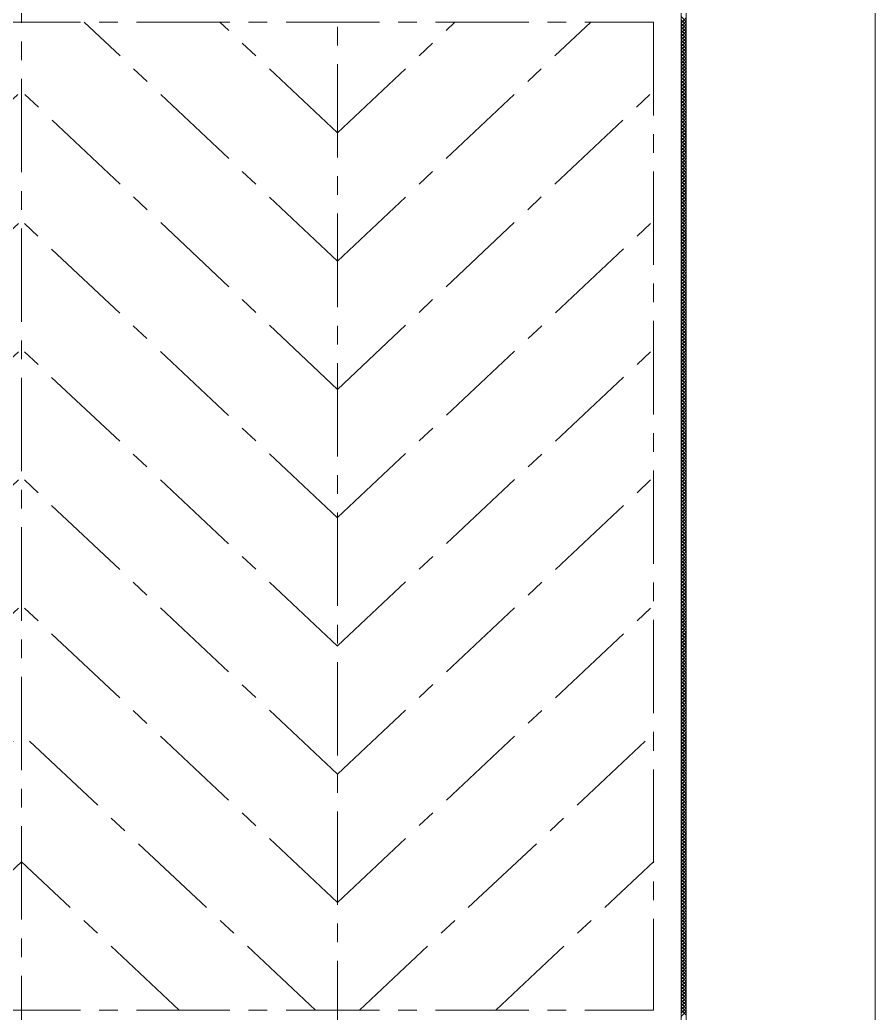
# Model space of a CAD drawing. Header units: millimetres. Extents: x -394 to 6212, y -2458 to 809.
# Drawn here: x 4675.47 to 4698.36, y -1869.96 to -1843.38 of the extents above; entities that cross this region are included whole.
import ezdxf

# ---------------------------------------------------------------- set-up
doc = ezdxf.new("R2010")
doc.units = ezdxf.units.MM
doc.linetypes.add('CENTERX2', pattern=[4, 2.5, -0.5, 0.5, -0.5])
for name, color, linetype, lineweight, true_color in [('1', 1, 'Continuous', 18, 0xff0000), ('2', 2, 'Continuous', 18, 0xffff00), ('3', 3, 'CENTERX2', 18, 0x00ff00)]:
    doc.layers.add(name, color=color, linetype=linetype, lineweight=lineweight, true_color=true_color)

msp = doc.modelspace()

# ---------------------------------------------------------------- linework, layer by layer
at = {"layer": '1'}
for p, q in [((4698.35687, -1823.93368), (4698.35687, -1889.18445)), ((4693.30118, -1832.83929), (4693.30118, -1880.27884)), ((4693.16279, -1842.19265), (4693.16279, -1870.92548))]:
    msp.add_line(p, q, dxfattribs=at)
at = {"layer": '2'}
for p, q in [((4693.30118, -1843.42962), (4693.16279, -1843.29123)), ((4693.16279, -1843.4647), (4693.30118, -1843.32631)), ((4693.30118, -1843.51942), (4693.16279, -1843.38103)), ((4693.16279, -1843.55451), (4693.30118, -1843.41612)), ((4693.30118, -1843.60922), (4693.16279, -1843.47083)), ((4693.16279, -1843.64431), (4693.30118, -1843.50592)), ((4693.30118, -1843.69903), (4693.16279, -1843.56064)), ((4693.16279, -1843.73411), (4693.30118, -1843.59572)), ((4693.30118, -1843.78883), (4693.16279, -1843.65044)), ((4693.16279, -1843.82391), (4693.30118, -1843.68552)), ((4693.30118, -1843.87863), (4693.16279, -1843.74024)), ((4693.16279, -1843.91372), (4693.30118, -1843.77533)), ((4693.30118, -1843.96843), (4693.16279, -1843.83005)), ((4693.16279, -1844.00352), (4693.30118, -1843.86513)), ((4693.30118, -1844.05824), (4693.16279, -1843.91985)), ((4693.16279, -1844.09332), (4693.30118, -1843.95493)), ((4693.30118, -1844.14804), (4693.16279, -1844.00965)), ((4693.16279, -1844.18312), (4693.30118, -1844.04473)), ((4693.30118, -1844.23784), (4693.16279, -1844.09945)), ((4693.16279, -1844.27293), (4693.30118, -1844.13454)), ((4693.30118, -1844.32764), (4693.16279, -1844.18926)), ((4693.16279, -1844.36273), (4693.30118, -1844.22434)), ((4693.30118, -1844.41745), (4693.16279, -1844.27906)), ((4693.16279, -1844.45253), (4693.30118, -1844.31414)), ((4693.30118, -1844.50725), (4693.16279, -1844.36886)), ((4693.16279, -1844.54233), (4693.30118, -1844.40394)), ((4693.30118, -1844.59705), (4693.16279, -1844.45866)), ((4693.16279, -1844.63214), (4693.30118, -1844.49375)), ((4693.30118, -1844.68686), (4693.16279, -1844.54847)), ((4693.16279, -1844.72194), (4693.30118, -1844.58355)), ((4693.30118, -1844.77666), (4693.16279, -1844.63827)), ((4693.16279, -1844.81174), (4693.30118, -1844.67335)), ((4693.30118, -1844.86646), (4693.16279, -1844.72807)), ((4693.16279, -1844.90154), (4693.30118, -1844.76315)), ((4693.30118, -1844.95626), (4693.16279, -1844.81787)), ((4693.16279, -1844.99135), (4693.30118, -1844.85296)), ((4693.30118, -1845.04607), (4693.16279, -1844.90768)), ((4693.16279, -1845.08115), (4693.30118, -1844.94276)), ((4693.30118, -1845.13587), (4693.16279, -1844.99748)), ((4693.16279, -1845.17095), (4693.30118, -1845.03256)), ((4693.30118, -1845.22567), (4693.16279, -1845.08728)), ((4693.16279, -1845.26075), (4693.30118, -1845.12236)), ((4693.30118, -1845.31547), (4693.16279, -1845.17708)), ((4693.16279, -1845.35056), (4693.30118, -1845.21217)), ((4693.30118, -1845.40528), (4693.16279, -1845.26689)), ((4693.16279, -1845.44036), (4693.30118, -1845.30197)), ((4693.30118, -1845.49508), (4693.16279, -1845.35669)), ((4693.16279, -1845.53016), (4693.30118, -1845.39177)), ((4693.30118, -1845.58488), (4693.16279, -1845.44649)), ((4693.16279, -1845.61996), (4693.30118, -1845.48157)), ((4693.30118, -1845.67468), (4693.16279, -1845.53629)), ((4693.16279, -1845.70977), (4693.30118, -1845.57138)), ((4693.30118, -1845.76449), (4693.16279, -1845.6261)), ((4693.16279, -1845.79957), (4693.30118, -1845.66118)), ((4693.30118, -1845.85429), (4693.16279, -1845.7159)), ((4693.16279, -1845.88937), (4693.30118, -1845.75098)), ((4693.30118, -1845.94409), (4693.16279, -1845.8057)), ((4693.16279, -1845.97917), (4693.30118, -1845.84079)), ((4693.30118, -1846.03389), (4693.16279, -1845.8955)), ((4693.16279, -1846.06898), (4693.30118, -1845.93059)), ((4693.30118, -1846.1237), (4693.16279, -1845.98531)), ((4693.16279, -1846.15878), (4693.30118, -1846.02039)), ((4693.30118, -1846.2135), (4693.16279, -1846.07511)), ((4693.16279, -1846.24858), (4693.30118, -1846.11019)), ((4693.30118, -1846.3033), (4693.16279, -1846.16491)), ((4693.16279, -1846.33838), (4693.30118, -1846.2)), ((4693.30118, -1846.3931), (4693.16279, -1846.25471)), ((4693.16279, -1846.42819), (4693.30118, -1846.2898)), ((4693.30118, -1846.48291), (4693.16279, -1846.34452)), ((4693.16279, -1846.51799), (4693.30118, -1846.3796)), ((4693.30118, -1846.57271), (4693.16279, -1846.43432)), ((4693.16279, -1846.60779), (4693.30118, -1846.4694)), ((4693.30118, -1846.66251), (4693.16279, -1846.52412)), ((4693.16279, -1846.6976), (4693.30118, -1846.55921)), ((4693.30118, -1846.75231), (4693.16279, -1846.61392)), ((4693.16279, -1846.7874), (4693.30118, -1846.64901)), ((4693.30118, -1846.84212), (4693.16279, -1846.70373)), ((4693.16279, -1846.8772), (4693.30118, -1846.73881)), ((4693.30118, -1846.93192), (4693.16279, -1846.79353)), ((4693.16279, -1846.967), (4693.30118, -1846.82861)), ((4693.30118, -1847.02172), (4693.16279, -1846.88333)), ((4693.16279, -1847.05681), (4693.30118, -1846.91842)), ((4693.30118, -1847.11152), (4693.16279, -1846.97313)), ((4693.16279, -1847.14661), (4693.30118, -1847.00822)), ((4693.30118, -1847.20133), (4693.16279, -1847.06294)), ((4693.16279, -1847.23641), (4693.30118, -1847.09802)), ((4693.30118, -1847.29113), (4693.16279, -1847.15274)), ((4693.16279, -1847.32621), (4693.30118, -1847.18782)), ((4693.30118, -1847.38093), (4693.16279, -1847.24254)), ((4693.16279, -1847.41602), (4693.30118, -1847.27763)), ((4693.30118, -1847.47073), (4693.16279, -1847.33234)), ((4693.16279, -1847.50582), (4693.30118, -1847.36743)), ((4693.30118, -1847.56054), (4693.16279, -1847.42215)), ((4693.16279, -1847.59562), (4693.30118, -1847.45723)), ((4693.30118, -1847.65034), (4693.16279, -1847.51195)), ((4693.16279, -1847.68542), (4693.30118, -1847.54703)), ((4693.30118, -1847.74014), (4693.16279, -1847.60175)), ((4693.16279, -1847.77523), (4693.30118, -1847.63684)), ((4693.30118, -1847.82994), (4693.16279, -1847.69156)), ((4693.16279, -1847.86503), (4693.30118, -1847.72664)), ((4693.30118, -1847.91975), (4693.16279, -1847.78136)), ((4693.16279, -1847.95483), (4693.30118, -1847.81644)), ((4693.30118, -1848.00955), (4693.16279, -1847.87116)), ((4693.16279, -1848.04463), (4693.30118, -1847.90624)), ((4693.30118, -1848.09935), (4693.16279, -1847.96096)), ((4693.16279, -1848.13444), (4693.30118, -1847.99605)), ((4693.30118, -1848.18915), (4693.16279, -1848.05077)), ((4693.16279, -1848.22424), (4693.30118, -1848.08585)), ((4693.30118, -1848.27896), (4693.16279, -1848.14057)), ((4693.16279, -1848.31404), (4693.30118, -1848.17565)), ((4693.30118, -1848.36876), (4693.16279, -1848.23037)), ((4693.16279, -1848.40384), (4693.30118, -1848.26545)), ((4693.30118, -1848.45856), (4693.16279, -1848.32017)), ((4693.16279, -1848.49365), (4693.30118, -1848.35526)), ((4693.30118, -1848.54837), (4693.16279, -1848.40998)), ((4693.16279, -1848.58345), (4693.30118, -1848.44506)), ((4693.30118, -1848.63817), (4693.16279, -1848.49978)), ((4693.16279, -1848.67325), (4693.30118, -1848.53486)), ((4693.30118, -1848.72797), (4693.16279, -1848.58958)), ((4693.16279, -1848.76305), (4693.30118, -1848.62466)), ((4693.30118, -1848.81777), (4693.16279, -1848.67938)), ((4693.16279, -1848.85286), (4693.30118, -1848.71447)), ((4693.30118, -1848.90758), (4693.16279, -1848.76919)), ((4693.16279, -1848.94266), (4693.30118, -1848.80427)), ((4693.30118, -1848.99738), (4693.16279, -1848.85899)), ((4693.16279, -1849.03246), (4693.30118, -1848.89407)), ((4693.30118, -1849.08718), (4693.16279, -1848.94879)), ((4693.16279, -1849.12226), (4693.30118, -1848.98387)), ((4693.30118, -1849.17698), (4693.16279, -1849.03859)), ((4693.16279, -1849.21207), (4693.30118, -1849.07368)), ((4693.30118, -1849.26679), (4693.16279, -1849.1284)), ((4693.16279, -1849.30187), (4693.30118, -1849.16348)), ((4693.30118, -1849.35659), (4693.16279, -1849.2182)), ((4693.16279, -1849.39167), (4693.30118, -1849.25328)), ((4693.30118, -1849.44639), (4693.16279, -1849.308)), ((4693.16279, -1849.48147), (4693.30118, -1849.34308)), ((4693.30118, -1849.53619), (4693.16279, -1849.3978)), ((4693.16279, -1849.57128), (4693.30118, -1849.43289)), ((4693.30118, -1849.626), (4693.16279, -1849.48761)), ((4693.16279, -1849.66108), (4693.30118, -1849.52269)), ((4693.30118, -1849.7158), (4693.16279, -1849.57741)), ((4693.16279, -1849.75088), (4693.30118, -1849.61249)), ((4693.30118, -1849.8056), (4693.16279, -1849.66721)), ((4693.16279, -1849.84068), (4693.30118, -1849.7023)), ((4693.30118, -1849.8954), (4693.16279, -1849.75701)), ((4693.16279, -1849.93049), (4693.30118, -1849.7921)), ((4693.30118, -1849.98521), (4693.16279, -1849.84682)), ((4693.16279, -1850.02029), (4693.30118, -1849.8819)), ((4693.30118, -1850.07501), (4693.16279, -1849.93662)), ((4693.16279, -1850.11009), (4693.30118, -1849.9717)), ((4693.30118, -1850.16481), (4693.16279, -1850.02642)), ((4693.16279, -1850.19989), (4693.30118, -1850.06151)), ((4693.30118, -1850.25461), (4693.16279, -1850.11622)), ((4693.16279, -1850.2897), (4693.30118, -1850.15131)), ((4693.30118, -1850.34442), (4693.16279, -1850.20603)), ((4693.16279, -1850.3795), (4693.30118, -1850.24111)), ((4693.30118, -1850.43422), (4693.16279, -1850.29583)), ((4693.16279, -1850.4693), (4693.30118, -1850.33091)), ((4693.30118, -1850.52402), (4693.16279, -1850.38563)), ((4693.16279, -1850.55911), (4693.30118, -1850.42072)), ((4693.30118, -1850.61382), (4693.16279, -1850.47543)), ((4693.16279, -1850.64891), (4693.30118, -1850.51052)), ((4693.30118, -1850.70363), (4693.16279, -1850.56524)), ((4693.16279, -1850.73871), (4693.30118, -1850.60032)), ((4693.30118, -1850.79343), (4693.16279, -1850.65504)), ((4693.16279, -1850.82851), (4693.30118, -1850.69012)), ((4693.30118, -1850.88323), (4693.16279, -1850.74484)), ((4693.16279, -1850.91832), (4693.30118, -1850.77993)), ((4693.30118, -1850.97303), (4693.16279, -1850.83464)), ((4693.16279, -1851.00812), (4693.30118, -1850.86973)), ((4693.30118, -1851.06284), (4693.16279, -1850.92445)), ((4693.16279, -1851.09792), (4693.30118, -1850.95953)), ((4693.30118, -1851.15264), (4693.16279, -1851.01425)), ((4693.16279, -1851.18772), (4693.30118, -1851.04933)), ((4693.30118, -1851.24244), (4693.16279, -1851.10405)), ((4693.16279, -1851.27753), (4693.30118, -1851.13914)), ((4693.30118, -1851.33224), (4693.16279, -1851.19386)), ((4693.16279, -1851.36733), (4693.30118, -1851.22894)), ((4693.30118, -1851.42205), (4693.16279, -1851.28366)), ((4693.16279, -1851.45713), (4693.30118, -1851.31874)), ((4693.30118, -1851.51185), (4693.16279, -1851.37346)), ((4693.16279, -1851.54693), (4693.30118, -1851.40854)), ((4693.30118, -1851.60165), (4693.16279, -1851.46326)), ((4693.16279, -1851.63674), (4693.30118, -1851.49835)), ((4693.30118, -1851.69145), (4693.16279, -1851.55307)), ((4693.16279, -1851.72654), (4693.30118, -1851.58815)), ((4693.30118, -1851.78126), (4693.16279, -1851.64287)), ((4693.16279, -1851.81634), (4693.30118, -1851.67795)), ((4693.30118, -1851.87106), (4693.16279, -1851.73267)), ((4693.16279, -1851.90614), (4693.30118, -1851.76775)), ((4693.30118, -1851.96086), (4693.16279, -1851.82247)), ((4693.16279, -1851.99595), (4693.30118, -1851.85756)), ((4693.30118, -1852.05067), (4693.16279, -1851.91228)), ((4693.16279, -1852.08575), (4693.30118, -1851.94736)), ((4693.30118, -1852.14047), (4693.16279, -1852.00208)), ((4693.16279, -1852.17555), (4693.30118, -1852.03716)), ((4693.30118, -1852.23027), (4693.16279, -1852.09188)), ((4693.16279, -1852.26535), (4693.30118, -1852.12696)), ((4693.30118, -1852.32007), (4693.16279, -1852.18168)), ((4693.16279, -1852.35516), (4693.30118, -1852.21677)), ((4693.30118, -1852.40988), (4693.16279, -1852.27149)), ((4693.16279, -1852.44496), (4693.30118, -1852.30657)), ((4693.30118, -1852.49968), (4693.16279, -1852.36129)), ((4693.16279, -1852.53476), (4693.30118, -1852.39637)), ((4693.30118, -1852.58948), (4693.16279, -1852.45109)), ((4693.16279, -1852.62456), (4693.30118, -1852.48617)), ((4693.30118, -1852.67928), (4693.16279, -1852.54089)), ((4693.16279, -1852.71437), (4693.30118, -1852.57598)), ((4693.30118, -1852.76909), (4693.16279, -1852.6307)), ((4693.16279, -1852.80417), (4693.30118, -1852.66578)), ((4693.30118, -1852.85889), (4693.16279, -1852.7205)), ((4693.16279, -1852.89397), (4693.30118, -1852.75558)), ((4693.30118, -1852.94869), (4693.16279, -1852.8103)), ((4693.16279, -1852.98377), (4693.30118, -1852.84538)), ((4693.30118, -1853.03849), (4693.16279, -1852.9001)), ((4693.16279, -1853.07358), (4693.30118, -1852.93519)), ((4693.30118, -1853.1283), (4693.16279, -1852.98991)), ((4693.16279, -1853.16338), (4693.30118, -1853.02499)), ((4693.30118, -1853.2181), (4693.16279, -1853.07971)), ((4693.16279, -1853.25318), (4693.30118, -1853.11479)), ((4693.30118, -1853.3079), (4693.16279, -1853.16951)), ((4693.16279, -1853.34298), (4693.30118, -1853.2046)), ((4693.30118, -1853.3977), (4693.16279, -1853.25931)), ((4693.16279, -1853.43279), (4693.30118, -1853.2944)), ((4693.30118, -1853.48751), (4693.16279, -1853.34912)), ((4693.16279, -1853.52259), (4693.30118, -1853.3842)), ((4693.30118, -1853.57731), (4693.16279, -1853.43892)), ((4693.16279, -1853.61239), (4693.30118, -1853.474)), ((4693.30118, -1853.66711), (4693.16279, -1853.52872)), ((4693.16279, -1853.70219), (4693.30118, -1853.56381)), ((4693.30118, -1853.75691), (4693.16279, -1853.61852)), ((4693.16279, -1853.792), (4693.30118, -1853.65361)), ((4693.30118, -1853.84672), (4693.16279, -1853.70833)), ((4693.16279, -1853.8818), (4693.30118, -1853.74341)), ((4693.30118, -1853.93652), (4693.16279, -1853.79813)), ((4693.16279, -1853.9716), (4693.30118, -1853.83321)), ((4693.30118, -1854.02632), (4693.16279, -1853.88793)), ((4693.16279, -1854.06141), (4693.30118, -1853.92302)), ((4693.30118, -1854.11612), (4693.16279, -1853.97773)), ((4693.16279, -1854.15121), (4693.30118, -1854.01282)), ((4693.30118, -1854.20593), (4693.16279, -1854.06754)), ((4693.16279, -1854.24101), (4693.30118, -1854.10262)), ((4693.30118, -1854.29573), (4693.16279, -1854.15734)), ((4693.16279, -1854.33081), (4693.30118, -1854.19242)), ((4693.30118, -1854.38553), (4693.16279, -1854.24714)), ((4693.16279, -1854.42062), (4693.30118, -1854.28223)), ((4693.30118, -1854.47533), (4693.16279, -1854.33694)), ((4693.16279, -1854.51042), (4693.30118, -1854.37203)), ((4693.30118, -1854.56514), (4693.16279, -1854.42675)), ((4693.16279, -1854.60022), (4693.30118, -1854.46183)), ((4693.30118, -1854.65494), (4693.16279, -1854.51655)), ((4693.16279, -1854.69002), (4693.30118, -1854.55163)), ((4693.30118, -1854.74474), (4693.16279, -1854.60635)), ((4693.16279, -1854.77983), (4693.30118, -1854.64144)), ((4693.30118, -1854.83454), (4693.16279, -1854.69615)), ((4693.16279, -1854.86963), (4693.30118, -1854.73124)), ((4693.30118, -1854.92435), (4693.16279, -1854.78596)), ((4693.16279, -1854.95943), (4693.30118, -1854.82104)), ((4693.30118, -1855.01415), (4693.16279, -1854.87576)), ((4693.16279, -1855.04923), (4693.30118, -1854.91084)), ((4693.30118, -1855.10395), (4693.16279, -1854.96556)), ((4693.16279, -1855.13904), (4693.30118, -1855.00065)), ((4693.30118, -1855.19375), (4693.16279, -1855.05537)), ((4693.16279, -1855.22884), (4693.30118, -1855.09045)), ((4693.30118, -1855.28356), (4693.16279, -1855.14517)), ((4693.16279, -1855.31864), (4693.30118, -1855.18025)), ((4693.30118, -1855.37336), (4693.16279, -1855.23497)), ((4693.16279, -1855.40844), (4693.30118, -1855.27005)), ((4693.30118, -1855.46316), (4693.16279, -1855.32477)), ((4693.16279, -1855.49825), (4693.30118, -1855.35986)), ((4693.30118, -1855.55296), (4693.16279, -1855.41458)), ((4693.16279, -1855.58805), (4693.30118, -1855.44966)), ((4693.30118, -1855.64277), (4693.16279, -1855.50438)), ((4693.16279, -1855.67785), (4693.30118, -1855.53946)), ((4693.30118, -1855.73257), (4693.16279, -1855.59418)), ((4693.16279, -1855.76765), (4693.30118, -1855.62926)), ((4693.30118, -1855.82237), (4693.16279, -1855.68398)), ((4693.16279, -1855.85746), (4693.30118, -1855.71907)), ((4693.30118, -1855.91218), (4693.16279, -1855.77379)), ((4693.16279, -1855.94726), (4693.30118, -1855.80887)), ((4693.30118, -1856.00198), (4693.16279, -1855.86359)), ((4693.16279, -1856.03706), (4693.30118, -1855.89867)), ((4693.30118, -1856.09178), (4693.16279, -1855.95339)), ((4693.16279, -1856.12686), (4693.30118, -1855.98847)), ((4693.30118, -1856.18158), (4693.16279, -1856.04319)), ((4693.16279, -1856.21667), (4693.30118, -1856.07828)), ((4693.30118, -1856.27139), (4693.16279, -1856.133)), ((4693.16279, -1856.30647), (4693.30118, -1856.16808)), ((4693.30118, -1856.36119), (4693.16279, -1856.2228)), ((4693.16279, -1856.39627), (4693.30118, -1856.25788)), ((4693.30118, -1856.45099), (4693.16279, -1856.3126)), ((4693.16279, -1856.48607), (4693.30118, -1856.34768)), ((4693.30118, -1856.54079), (4693.16279, -1856.4024)), ((4693.16279, -1856.57588), (4693.30118, -1856.43749)), ((4693.30118, -1856.6306), (4693.16279, -1856.49221)), ((4693.16279, -1856.66568), (4693.30118, -1856.52729)), ((4693.30118, -1856.7204), (4693.16279, -1856.58201)), ((4693.16279, -1856.75548), (4693.30118, -1856.61709)), ((4693.30118, -1856.8102), (4693.16279, -1856.67181)), ((4693.16279, -1856.84528), (4693.30118, -1856.70689)), ((4693.30118, -1856.9), (4693.16279, -1856.76161)), ((4693.16279, -1856.93509), (4693.30118, -1856.7967)), ((4693.30118, -1856.98981), (4693.16279, -1856.85142)), ((4693.16279, -1857.02489), (4693.30118, -1856.8865)), ((4693.30118, -1857.07961), (4693.16279, -1856.94122)), ((4693.16279, -1857.11469), (4693.30118, -1856.9763)), ((4693.30118, -1857.16941), (4693.16279, -1857.03102)), ((4693.16279, -1857.20449), (4693.30118, -1857.06611)), ((4693.30118, -1857.25921), (4693.16279, -1857.12082)), ((4693.16279, -1857.2943), (4693.30118, -1857.15591)), ((4693.30118, -1857.34902), (4693.16279, -1857.21063)), ((4693.16279, -1857.3841), (4693.30118, -1857.24571)), ((4693.30118, -1857.43882), (4693.16279, -1857.30043)), ((4693.16279, -1857.4739), (4693.30118, -1857.33551)), ((4693.30118, -1857.52862), (4693.16279, -1857.39023)), ((4693.16279, -1857.5637), (4693.30118, -1857.42532)), ((4693.30118, -1857.61842), (4693.16279, -1857.48003)), ((4693.16279, -1857.65351), (4693.30118, -1857.51512)), ((4693.30118, -1857.70823), (4693.16279, -1857.56984)), ((4693.16279, -1857.74331), (4693.30118, -1857.60492)), ((4693.30118, -1857.79803), (4693.16279, -1857.65964)), ((4693.16279, -1857.83311), (4693.30118, -1857.69472)), ((4693.30118, -1857.88783), (4693.16279, -1857.74944)), ((4693.16279, -1857.92292), (4693.30118, -1857.78453)), ((4693.30118, -1857.97763), (4693.16279, -1857.83924)), ((4693.16279, -1858.01272), (4693.30118, -1857.87433)), ((4693.30118, -1858.06744), (4693.16279, -1857.92905)), ((4693.16279, -1858.10252), (4693.30118, -1857.96413)), ((4693.30118, -1858.15724), (4693.16279, -1858.01885)), ((4693.16279, -1858.19232), (4693.30118, -1858.05393)), ((4693.30118, -1858.24704), (4693.16279, -1858.10865)), ((4693.16279, -1858.28213), (4693.30118, -1858.14374)), ((4693.30118, -1858.33684), (4693.16279, -1858.19845)), ((4693.16279, -1858.37193), (4693.30118, -1858.23354)), ((4693.30118, -1858.42665), (4693.16279, -1858.28826)), ((4693.16279, -1858.46173), (4693.30118, -1858.32334)), ((4693.30118, -1858.51645), (4693.16279, -1858.37806)), ((4693.16279, -1858.55153), (4693.30118, -1858.41314)), ((4693.30118, -1858.60625), (4693.16279, -1858.46786)), ((4693.16279, -1858.64134), (4693.30118, -1858.50295)), ((4693.30118, -1858.69605), (4693.16279, -1858.55767)), ((4693.16279, -1858.73114), (4693.30118, -1858.59275)), ((4693.30118, -1858.78586), (4693.16279, -1858.64747)), ((4693.16279, -1858.82094), (4693.30118, -1858.68255)), ((4693.30118, -1858.87566), (4693.16279, -1858.73727)), ((4693.16279, -1858.91074), (4693.30118, -1858.77235)), ((4693.30118, -1858.96546), (4693.16279, -1858.82707)), ((4693.16279, -1859.00055), (4693.30118, -1858.86216)), ((4693.30118, -1859.05526), (4693.16279, -1858.91688)), ((4693.16279, -1859.09035), (4693.30118, -1858.95196)), ((4693.30118, -1859.14507), (4693.16279, -1859.00668)), ((4693.16279, -1859.18015), (4693.30118, -1859.04176)), ((4693.30118, -1859.23487), (4693.16279, -1859.09648)), ((4693.16279, -1859.26995), (4693.30118, -1859.13156)), ((4693.30118, -1859.32467), (4693.16279, -1859.18628)), ((4693.16279, -1859.35976), (4693.30118, -1859.22137)), ((4693.30118, -1859.41448), (4693.16279, -1859.27609)), ((4693.16279, -1859.44956), (4693.30118, -1859.31117)), ((4693.30118, -1859.50428), (4693.16279, -1859.36589)), ((4693.16279, -1859.53936), (4693.30118, -1859.40097)), ((4693.30118, -1859.59408), (4693.16279, -1859.45569)), ((4693.16279, -1859.62916), (4693.30118, -1859.49077)), ((4693.30118, -1859.68388), (4693.16279, -1859.54549)), ((4693.16279, -1859.71897), (4693.30118, -1859.58058)), ((4693.30118, -1859.77369), (4693.16279, -1859.6353)), ((4693.16279, -1859.80877), (4693.30118, -1859.67038)), ((4693.30118, -1859.86349), (4693.16279, -1859.7251)), ((4693.16279, -1859.89857), (4693.30118, -1859.76018)), ((4693.30118, -1859.95329), (4693.16279, -1859.8149)), ((4693.16279, -1859.98837), (4693.30118, -1859.84998)), ((4693.30118, -1860.04309), (4693.16279, -1859.9047)), ((4693.16279, -1860.07818), (4693.30118, -1859.93979)), ((4693.30118, -1860.1329), (4693.16279, -1859.99451)), ((4693.16279, -1860.16798), (4693.30118, -1860.02959)), ((4693.30118, -1860.2227), (4693.16279, -1860.08431)), ((4693.16279, -1860.25778), (4693.30118, -1860.11939)), ((4693.30118, -1860.3125), (4693.16279, -1860.17411)), ((4693.16279, -1860.34758), (4693.30118, -1860.20919)), ((4693.30118, -1860.4023), (4693.16279, -1860.26391)), ((4693.16279, -1860.43739), (4693.30118, -1860.299)), ((4693.30118, -1860.49211), (4693.16279, -1860.35372)), ((4693.16279, -1860.52719), (4693.30118, -1860.3888)), ((4693.30118, -1860.58191), (4693.16279, -1860.44352)), ((4693.16279, -1860.61699), (4693.30118, -1860.4786)), ((4693.30118, -1860.67171), (4693.16279, -1860.53332)), ((4693.16279, -1860.70679), (4693.30118, -1860.56841)), ((4693.30118, -1860.76151), (4693.16279, -1860.62312)), ((4693.16279, -1860.7966), (4693.30118, -1860.65821)), ((4693.30118, -1860.85132), (4693.16279, -1860.71293)), ((4693.16279, -1860.8864), (4693.30118, -1860.74801)), ((4693.30118, -1860.94112), (4693.16279, -1860.80273)), ((4693.16279, -1860.9762), (4693.30118, -1860.83781)), ((4693.30118, -1861.03092), (4693.16279, -1860.89253)), ((4693.16279, -1861.066), (4693.30118, -1860.92762)), ((4693.30118, -1861.12072), (4693.16279, -1860.98233)), ((4693.16279, -1861.15581), (4693.30118, -1861.01742)), ((4693.30118, -1861.21053), (4693.16279, -1861.07214)), ((4693.16279, -1861.24561), (4693.30118, -1861.10722)), ((4693.30118, -1861.30033), (4693.16279, -1861.16194)), ((4693.16279, -1861.33541), (4693.30118, -1861.19702)), ((4693.30118, -1861.39013), (4693.16279, -1861.25174)), ((4693.16279, -1861.42522), (4693.30118, -1861.28683)), ((4693.30118, -1861.47993), (4693.16279, -1861.34154)), ((4693.16279, -1861.51502), (4693.30118, -1861.37663)), ((4693.30118, -1861.56974), (4693.16279, -1861.43135)), ((4693.16279, -1861.60482), (4693.30118, -1861.46643)), ((4693.30118, -1861.65954), (4693.16279, -1861.52115)), ((4693.16279, -1861.69462), (4693.30118, -1861.55623)), ((4693.30118, -1861.74934), (4693.16279, -1861.61095)), ((4693.16279, -1861.78443), (4693.30118, -1861.64604)), ((4693.30118, -1861.83914), (4693.16279, -1861.70075)), ((4693.16279, -1861.87423), (4693.30118, -1861.73584)), ((4693.30118, -1861.92895), (4693.16279, -1861.79056)), ((4693.16279, -1861.96403), (4693.30118, -1861.82564)), ((4693.30118, -1862.01875), (4693.16279, -1861.88036)), ((4693.16279, -1862.05383), (4693.30118, -1861.91544)), ((4693.30118, -1862.10855), (4693.16279, -1861.97016)), ((4693.16279, -1862.14364), (4693.30118, -1862.00525)), ((4693.30118, -1862.19835), (4693.16279, -1862.05996)), ((4693.16279, -1862.23344), (4693.30118, -1862.09505)), ((4693.30118, -1862.28816), (4693.16279, -1862.14977)), ((4693.16279, -1862.32324), (4693.30118, -1862.18485)), ((4693.30118, -1862.37796), (4693.16279, -1862.23957)), ((4693.16279, -1862.41304), (4693.30118, -1862.27465)), ((4693.30118, -1862.46776), (4693.16279, -1862.32937)), ((4693.16279, -1862.50285), (4693.30118, -1862.36446)), ((4693.30118, -1862.55756), (4693.16279, -1862.41918)), ((4693.16279, -1862.59265), (4693.30118, -1862.45426)), ((4693.30118, -1862.64737), (4693.16279, -1862.50898)), ((4693.16279, -1862.68245), (4693.30118, -1862.54406)), ((4693.30118, -1862.73717), (4693.16279, -1862.59878)), ((4693.16279, -1862.77225), (4693.30118, -1862.63386)), ((4693.30118, -1862.82697), (4693.16279, -1862.68858)), ((4693.16279, -1862.86206), (4693.30118, -1862.72367)), ((4693.30118, -1862.91677), (4693.16279, -1862.77839)), ((4693.16279, -1862.95186), (4693.30118, -1862.81347)), ((4693.30118, -1863.00658), (4693.16279, -1862.86819)), ((4693.16279, -1863.04166), (4693.30118, -1862.90327)), ((4693.30118, -1863.09638), (4693.16279, -1862.95799)), ((4693.16279, -1863.13146), (4693.30118, -1862.99307)), ((4693.30118, -1863.18618), (4693.16279, -1863.04779)), ((4693.16279, -1863.22127), (4693.30118, -1863.08288)), ((4693.30118, -1863.27599), (4693.16279, -1863.1376)), ((4693.16279, -1863.31107), (4693.30118, -1863.17268)), ((4693.30118, -1863.36579), (4693.16279, -1863.2274)), ((4693.16279, -1863.40087), (4693.30118, -1863.26248)), ((4693.30118, -1863.45559), (4693.16279, -1863.3172)), ((4693.16279, -1863.49067), (4693.30118, -1863.35228)), ((4693.30118, -1863.54539), (4693.16279, -1863.407)), ((4693.16279, -1863.58048), (4693.30118, -1863.44209)), ((4693.30118, -1863.6352), (4693.16279, -1863.49681)), ((4693.16279, -1863.67028), (4693.30118, -1863.53189)), ((4693.30118, -1863.725), (4693.16279, -1863.58661)), ((4693.16279, -1863.76008), (4693.30118, -1863.62169)), ((4693.30118, -1863.8148), (4693.16279, -1863.67641)), ((4693.16279, -1863.84988), (4693.30118, -1863.71149)), ((4693.30118, -1863.9046), (4693.16279, -1863.76621)), ((4693.16279, -1863.93969), (4693.30118, -1863.8013)), ((4693.30118, -1863.99441), (4693.16279, -1863.85602)), ((4693.16279, -1864.02949), (4693.30118, -1863.8911)), ((4693.30118, -1864.08421), (4693.16279, -1863.94582)), ((4693.16279, -1864.11929), (4693.30118, -1863.9809)), ((4693.30118, -1864.17401), (4693.16279, -1864.03562)), ((4693.16279, -1864.20909), (4693.30118, -1864.0707)), ((4693.30118, -1864.26381), (4693.16279, -1864.12542)), ((4693.16279, -1864.2989), (4693.30118, -1864.16051)), ((4693.30118, -1864.35362), (4693.16279, -1864.21523)), ((4693.16279, -1864.3887), (4693.30118, -1864.25031)), ((4693.30118, -1864.44342), (4693.16279, -1864.30503)), ((4693.16279, -1864.4785), (4693.30118, -1864.34011)), ((4693.30118, -1864.53322), (4693.16279, -1864.39483)), ((4693.16279, -1864.5683), (4693.30118, -1864.42992)), ((4693.30118, -1864.62302), (4693.16279, -1864.48463)), ((4693.16279, -1864.65811), (4693.30118, -1864.51972)), ((4693.30118, -1864.71283), (4693.16279, -1864.57444)), ((4693.16279, -1864.74791), (4693.30118, -1864.60952)), ((4693.30118, -1864.80263), (4693.16279, -1864.66424)), ((4693.16279, -1864.83771), (4693.30118, -1864.69932)), ((4693.30118, -1864.89243), (4693.16279, -1864.75404)), ((4693.16279, -1864.92751), (4693.30118, -1864.78913)), ((4693.30118, -1864.98223), (4693.16279, -1864.84384)), ((4693.16279, -1865.01732), (4693.30118, -1864.87893)), ((4693.30118, -1865.07204), (4693.16279, -1864.93365)), ((4693.16279, -1865.10712), (4693.30118, -1864.96873)), ((4693.30118, -1865.16184), (4693.16279, -1865.02345)), ((4693.16279, -1865.19692), (4693.30118, -1865.05853)), ((4693.30118, -1865.25164), (4693.16279, -1865.11325)), ((4693.16279, -1865.28673), (4693.30118, -1865.14834)), ((4693.30118, -1865.34144), (4693.16279, -1865.20305)), ((4693.16279, -1865.37653), (4693.30118, -1865.23814)), ((4693.30118, -1865.43125), (4693.16279, -1865.29286)), ((4693.16279, -1865.46633), (4693.30118, -1865.32794)), ((4693.30118, -1865.52105), (4693.16279, -1865.38266)), ((4693.16279, -1865.55613), (4693.30118, -1865.41774)), ((4693.30118, -1865.61085), (4693.16279, -1865.47246)), ((4693.16279, -1865.64594), (4693.30118, -1865.50755)), ((4693.30118, -1865.70065), (4693.16279, -1865.56226)), ((4693.16279, -1865.73574), (4693.30118, -1865.59735)), ((4693.30118, -1865.79046), (4693.16279, -1865.65207)), ((4693.16279, -1865.82554), (4693.30118, -1865.68715)), ((4693.30118, -1865.88026), (4693.16279, -1865.74187)), ((4693.16279, -1865.91534), (4693.30118, -1865.77695)), ((4693.30118, -1865.97006), (4693.16279, -1865.83167)), ((4693.16279, -1866.00515), (4693.30118, -1865.86676)), ((4693.30118, -1866.05986), (4693.16279, -1865.92148)), ((4693.16279, -1866.09495), (4693.30118, -1865.95656)), ((4693.30118, -1866.14967), (4693.16279, -1866.01128)), ((4693.16279, -1866.18475), (4693.30118, -1866.04636)), ((4693.30118, -1866.23947), (4693.16279, -1866.10108)), ((4693.16279, -1866.27455), (4693.30118, -1866.13616)), ((4693.30118, -1866.32927), (4693.16279, -1866.19088)), ((4693.16279, -1866.36436), (4693.30118, -1866.22597)), ((4693.30118, -1866.41907), (4693.16279, -1866.28069)), ((4693.16279, -1866.45416), (4693.30118, -1866.31577)), ((4693.30118, -1866.50888), (4693.16279, -1866.37049)), ((4693.16279, -1866.54396), (4693.30118, -1866.40557)), ((4693.30118, -1866.59868), (4693.16279, -1866.46029)), ((4693.16279, -1866.63376), (4693.30118, -1866.49537)), ((4693.30118, -1866.68848), (4693.16279, -1866.55009)), ((4693.16279, -1866.72357), (4693.30118, -1866.58518)), ((4693.30118, -1866.77829), (4693.16279, -1866.6399)), ((4693.16279, -1866.81337), (4693.30118, -1866.67498)), ((4693.30118, -1866.86809), (4693.16279, -1866.7297)), ((4693.16279, -1866.90317), (4693.30118, -1866.76478)), ((4693.30118, -1866.95789), (4693.16279, -1866.8195)), ((4693.16279, -1866.99297), (4693.30118, -1866.85458)), ((4693.30118, -1867.04769), (4693.16279, -1866.9093)), ((4693.16279, -1867.08278), (4693.30118, -1866.94439)), ((4693.30118, -1867.1375), (4693.16279, -1866.99911)), ((4693.16279, -1867.17258), (4693.30118, -1867.03419)), ((4693.30118, -1867.2273), (4693.16279, -1867.08891)), ((4693.16279, -1867.26238), (4693.30118, -1867.12399)), ((4693.30118, -1867.3171), (4693.16279, -1867.17871)), ((4693.16279, -1867.35218), (4693.30118, -1867.21379)), ((4693.30118, -1867.4069), (4693.16279, -1867.26851)), ((4693.16279, -1867.44199), (4693.30118, -1867.3036)), ((4693.30118, -1867.49671), (4693.16279, -1867.35832)), ((4693.16279, -1867.53179), (4693.30118, -1867.3934)), ((4693.30118, -1867.58651), (4693.16279, -1867.44812)), ((4693.16279, -1867.62159), (4693.30118, -1867.4832)), ((4693.30118, -1867.67631), (4693.16279, -1867.53792)), ((4693.16279, -1867.71139), (4693.30118, -1867.573)), ((4693.30118, -1867.76611), (4693.16279, -1867.62772)), ((4693.16279, -1867.8012), (4693.30118, -1867.66281)), ((4693.30118, -1867.85592), (4693.16279, -1867.71753)), ((4693.16279, -1867.891), (4693.30118, -1867.75261)), ((4693.30118, -1867.94572), (4693.16279, -1867.80733)), ((4693.16279, -1867.9808), (4693.30118, -1867.84241)), ((4693.30118, -1868.03552), (4693.16279, -1867.89713)), ((4693.16279, -1868.0706), (4693.30118, -1867.93222)), ((4693.30118, -1868.12532), (4693.16279, -1867.98693)), ((4693.16279, -1868.16041), (4693.30118, -1868.02202)), ((4693.30118, -1868.21513), (4693.16279, -1868.07674)), ((4693.16279, -1868.25021), (4693.30118, -1868.11182)), ((4693.30118, -1868.30493), (4693.16279, -1868.16654)), ((4693.16279, -1868.34001), (4693.30118, -1868.20162)), ((4693.30118, -1868.39473), (4693.16279, -1868.25634)), ((4693.16279, -1868.42981), (4693.30118, -1868.29143)), ((4693.30118, -1868.48453), (4693.16279, -1868.34614)), ((4693.16279, -1868.51962), (4693.30118, -1868.38123)), ((4693.30118, -1868.57434), (4693.16279, -1868.43595)), ((4693.16279, -1868.60942), (4693.30118, -1868.47103)), ((4693.30118, -1868.66414), (4693.16279, -1868.52575)), ((4693.16279, -1868.69922), (4693.30118, -1868.56083)), ((4693.30118, -1868.75394), (4693.16279, -1868.61555)), ((4693.16279, -1868.78903), (4693.30118, -1868.65064)), ((4693.30118, -1868.84374), (4693.16279, -1868.70535)), ((4693.16279, -1868.87883), (4693.30118, -1868.74044)), ((4693.30118, -1868.93355), (4693.16279, -1868.79516)), ((4693.16279, -1868.96863), (4693.30118, -1868.83024)), ((4693.30118, -1869.02335), (4693.16279, -1868.88496)), ((4693.16279, -1869.05843), (4693.30118, -1868.92004)), ((4693.30118, -1869.11315), (4693.16279, -1868.97476)), ((4693.16279, -1869.14824), (4693.30118, -1869.00985)), ((4693.30118, -1869.20295), (4693.16279, -1869.06456)), ((4693.16279, -1869.23804), (4693.30118, -1869.09965)), ((4693.30118, -1869.29276), (4693.16279, -1869.15437)), ((4693.16279, -1869.32784), (4693.30118, -1869.18945)), ((4693.30118, -1869.38256), (4693.16279, -1869.24417)), ((4693.16279, -1869.41764), (4693.30118, -1869.27925)), ((4693.30118, -1869.47236), (4693.16279, -1869.33397)), ((4693.16279, -1869.50745), (4693.30118, -1869.36906)), ((4693.30118, -1869.56216), (4693.16279, -1869.42377)), ((4693.16279, -1869.59725), (4693.30118, -1869.45886)), ((4693.30118, -1869.65197), (4693.16279, -1869.51358)), ((4693.16279, -1869.68705), (4693.30118, -1869.54866)), ((4693.30118, -1869.74177), (4693.16279, -1869.60338)), ((4693.16279, -1869.77685), (4693.30118, -1869.63846)), ((4693.30118, -1869.83157), (4693.16279, -1869.69318)), ((4693.16279, -1869.86666), (4693.30118, -1869.72827)), ((4693.30118, -1869.92137), (4693.16279, -1869.78299)), ((4693.16279, -1869.95646), (4693.30118, -1869.81807)), ((4693.30118, -1870.01118), (4693.16279, -1869.87279)), ((4693.16279, -1870.04626), (4693.30118, -1869.90787))]:
    msp.add_line(p, q, dxfattribs=at)
at = {"layer": '3'}
for p, q in [((4675.50819, -1895.45793), (4675.50819, -1816.37768)), ((4683.96819, -1871.06364), (4683.96819, -1841.58908)), ((4658.58977, -1843.43585), (4692.42662, -1843.43585)), ((4683.96504, -1849.83596), (4677.18768, -1843.43585)), ((4683.96504, -1846.40461), (4680.82129, -1843.43585)), ((4683.96819, -1849.83596), (4690.74555, -1843.43585)), ((4683.96819, -1846.40461), (4687.11194, -1843.43585)), ((4692.42662, -1843.43585), (4692.42662, -1869.87618)), ((4667.04819, -1853.2688), (4675.50872, -1845.27921)), ((4683.96504, -1853.26731), (4675.50609, -1845.27921)), ((4683.96819, -1853.26731), (4692.42715, -1845.27921)), ((4667.04819, -1856.70015), (4675.51515, -1848.7433)), ((4683.96819, -1856.70163), (4675.49966, -1848.7433)), ((4683.96819, -1856.69867), (4692.43358, -1848.7433)), ((4667.04819, -1860.13447), (4675.51673, -1852.17614)), ((4683.96898, -1860.13521), (4675.50045, -1852.17688)), ((4683.96819, -1860.13299), (4692.43358, -1852.17762)), ((4667.04819, -1863.56583), (4675.51673, -1855.6075)), ((4683.96898, -1863.56657), (4675.50045, -1855.60824)), ((4683.96819, -1863.56435), (4692.43358, -1855.60898)), ((4667.04819, -1866.99719), (4675.51673, -1859.03886)), ((4683.96898, -1866.99793), (4675.50045, -1859.0396)), ((4683.96819, -1866.99571), (4692.43358, -1859.04034)), ((4667.63598, -1869.87618), (4675.51673, -1862.47022)), ((4683.38041, -1869.87618), (4675.50045, -1862.47096)), ((4684.55441, -1869.87618), (4692.43358, -1862.4717)), ((4671.28733, -1869.87618), (4675.51673, -1865.90158)), ((4679.72906, -1869.87618), (4675.50045, -1865.90232)), ((4688.20575, -1869.87618), (4692.43358, -1865.90306)), ((4658.58977, -1869.87618), (4692.42662, -1869.87618))]:
    msp.add_line(p, q, dxfattribs=at)

doc.saveas('drawing.dxf')
